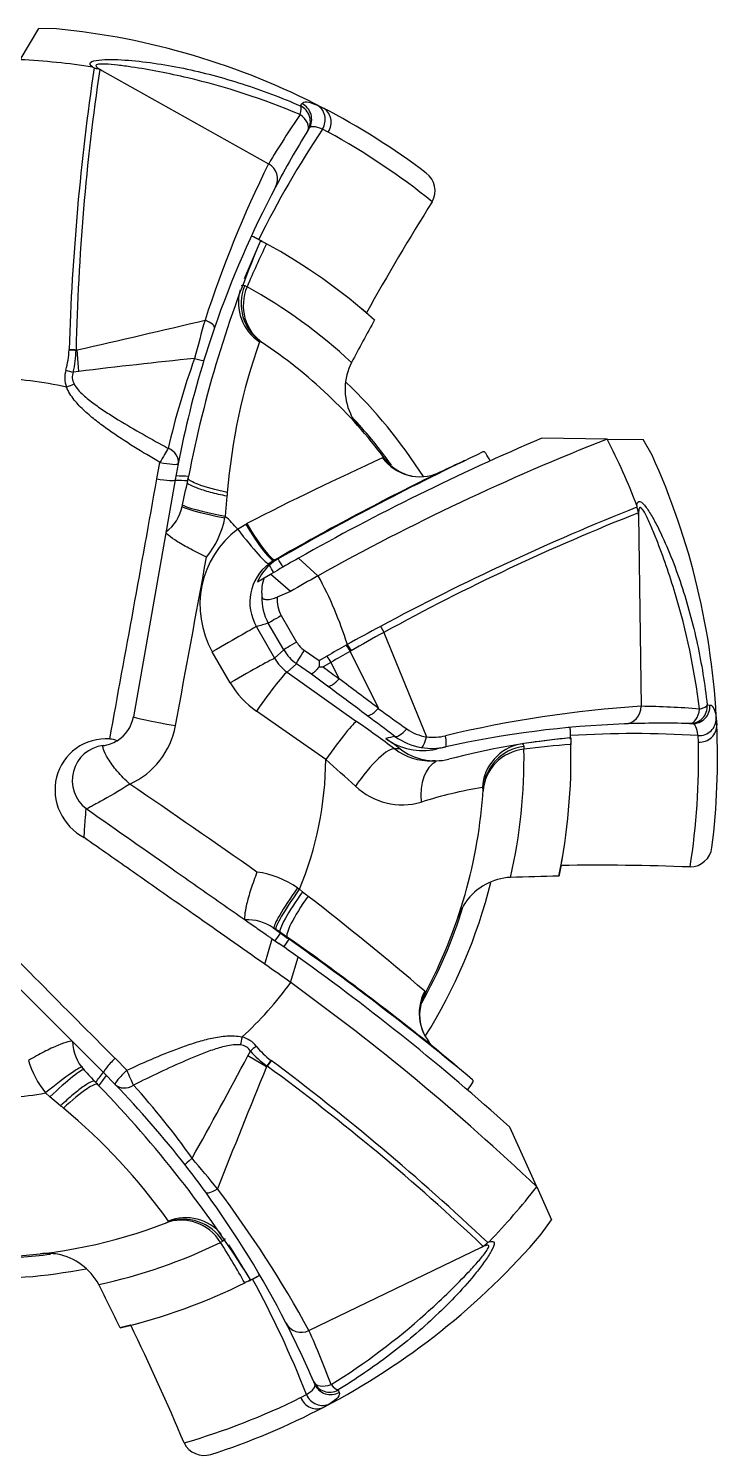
# Model space of a CAD drawing. Extents: x 72.5 to 140.5, y -17.7 to 26.
# Drawn here: x 134.427 to 136.411, y 10.192 to 14.302 of the extents above; entities that cross this region are included whole.
import ezdxf

# ---------------------------------------------------------------- set-up
doc = ezdxf.new("R2010")
doc.units = 0
doc.header["$MEASUREMENT"] = 0
doc.layers.add('Default', color=7, linetype='CONTINUOUS')
doc.layers.add('ODG-42639R1', color=7, linetype='CONTINUOUS')

# ---------------------------------------------------------------- blocks, each defined once
blk = doc.blocks.new('SE')
at = {"layer": 'ODG-42639R1', "color": 7, "linetype": 'Continuous'}
for p, q in [((7.8457, 7.6333), (7.8991, 7.723)), ((7.9505, 7.7222), (7.8991, 7.723)), ((8.0805, 7.6024), (8.0747, 7.6053)), ((8.0805, 7.6024), (8.5614, 7.3334)), ((8.6532, 7.5001), (8.6572, 7.5066)), ((8.6993, 7.5032), (8.7168, 7.495)), ((8.6781, 7.4356), (8.6742, 7.4294)), ((8.7332, 7.4245), (8.7164, 7.4329)), ((8.5614, 7.3334), (8.5614, 7.3334)), ((8.5396, 7.1115), (8.5429, 7.1097)), ((8.5515, 7.105), (8.555, 7.1031)), ((8.4925, 6.9828), (8.4994, 6.9793)), ((7.9867, 6.7973), (7.9867, 6.7984)), ((8.0065, 6.798), (8.0094, 6.7976)), ((8.0065, 6.798), (8.0065, 6.7969)), ((8.0065, 6.7969), (8.0094, 6.7976)), ((8.0094, 6.7976), (8.0094, 6.7976)), ((8.0144, 6.7353), (8.0094, 6.7976)), ((8.5406, 6.82), (8.535, 6.8207)), ((8.0144, 6.7353), (7.9985, 6.7334)), ((9.5363, 6.5407), (9.3482, 6.5432)), ((9.5363, 6.5407), (9.6406, 6.5393)), ((9.6657, 6.4944), (9.6406, 6.5393)), ((8.2394, 6.4261), (8.2483, 6.4734)), ((8.3007, 6.4695), (8.2921, 6.4229)), ((8.8893, 6.4862), (8.8954, 6.4846)), ((8.2921, 6.4229), (8.1718, 5.7406)), ((8.4413, 6.376), (8.4365, 6.3187)), ((8.4365, 6.3187), (8.4355, 6.3136)), ((8.4721, 6.2813), (8.496, 6.2959)), ((8.496, 6.2959), (8.4989, 6.2974)), ((9.6269, 6.3219), (9.6265, 6.3284)), ((9.6269, 6.3219), (9.6344, 5.771)), ((8.5771, 6.1914), (8.5622, 6.1815)), ((8.5807, 6.1934), (8.5771, 6.1914)), ((8.5887, 6.1954), (8.5877, 6.1948)), ((8.7035, 6.1468), (8.6469, 6.1975)), ((8.529, 6.1298), (8.5487, 6.1412)), ((8.5487, 6.1412), (8.5669, 6.1517)), ((8.5669, 6.1517), (8.5874, 6.1635)), ((8.6243, 6.1017), (8.5669, 6.1517)), ((8.7039, 6.147), (8.7035, 6.1468)), ((8.6243, 6.1017), (8.5863, 6.0856)), ((8.5262, 6.0002), (8.5786, 5.9092)), ((8.6049, 5.9333), (8.5603, 6.0102)), ((8.5976, 6.0323), (8.6419, 5.956)), ((8.8933, 5.9838), (9.0164, 5.6832)), ((8.4509, 5.8386), (8.3991, 5.928)), ((8.5786, 5.9092), (8.6049, 5.9333)), ((8.6638, 5.9324), (8.7072, 5.9027)), ((8.785, 5.9472), (8.788, 5.9489)), ((8.7958, 5.929), (8.8767, 5.7661)), ((8.6414, 5.8937), (8.6147, 5.8692)), ((8.6849, 5.8637), (8.6414, 5.8937)), ((8.7072, 5.9027), (8.7293, 5.9154)), ((8.7404, 5.8973), (8.7183, 5.8845)), ((8.7404, 5.8973), (8.7643, 5.8502)), ((8.7404, 5.8973), (8.7404, 5.8973)), ((8.6147, 5.8692), (8.8147, 5.7274)), ((8.731, 5.8293), (8.6849, 5.8637)), ((8.7643, 5.8501), (8.7644, 5.8501)), ((8.7258, 5.6173), (8.526, 5.7571)), ((8.8768, 5.7647), (8.8777, 5.764)), ((9.6344, 5.771), (9.6344, 5.7709)), ((9.8247, 5.7748), (9.8323, 5.7746)), ((9.7813, 5.721), (9.7739, 5.7212)), ((9.8504, 5.7364), (9.852, 5.7171)), ((9.4313, 5.6789), (9.4314, 5.6751)), ((9.7992, 5.6677), (9.7981, 5.6865)), ((9.2963, 5.6553), (9.2968, 5.6476)), ((9.4317, 5.6655), (9.4317, 5.6613)), ((9.1794, 5.5323), (9.1772, 5.5374)), ((8.0386, 5.4744), (8.0357, 5.4765)), ((8.6444, 5.2478), (8.6498, 5.2441)), ((8.6498, 5.2441), (8.6588, 5.237)), ((8.0862, 4.7157), (7.6474, 5.1545)), ((8.5504, 5.0282), (8.5715, 5.1013)), ((8.5715, 5.1013), (8.5908, 5.0877)), ((8.5825, 5.1295), (8.5771, 5.1333)), ((8.6247, 4.9754), (8.6467, 5.0482)), ((8.6251, 4.9751), (8.6247, 4.9754)), ((9.0109, 4.9504), (9.012, 4.9443)), ((8.5013, 4.764), (8.5089, 4.7781)), ((8.1189, 4.7571), (8.1526, 4.7227)), ((8.5552, 4.7324), (8.5013, 4.764)), ((8.5563, 4.7351), (8.5552, 4.7324)), ((8.5572, 4.7345), (8.5552, 4.7324)), ((8.5552, 4.7324), (8.5552, 4.7324)), ((8.5572, 4.7345), (8.5563, 4.7351)), ((8.568, 4.7512), (8.5689, 4.7505)), ((8.1194, 4.682), (8.0862, 4.7157)), ((7.9315, 4.646), (7.9189, 4.6574)), ((7.9621, 4.6204), (7.9315, 4.646)), ((9.3336, 4.3871), (9.2564, 4.5586)), ((9.3336, 4.3871), (9.3765, 4.292)), ((8.2689, 4.2844), (8.2727, 4.2885)), ((9.3464, 4.2503), (9.3765, 4.292)), ((8.4298, 4.2305), (8.423, 4.2268)), ((9.1737, 4.2125), (8.6776, 3.9729)), ((9.1737, 4.2125), (9.1794, 4.2156)), ((8.4961, 4.112), (8.4925, 4.1102)), ((8.5082, 4.118), (8.5048, 4.1163)), ((8.6776, 3.9729), (8.6775, 3.9729)), ((8.6943, 3.8187), (8.6914, 3.8254)), ((8.6536, 3.7799), (8.6701, 3.7889)), ((8.7614, 3.8021), (8.7645, 3.7951)), ((8.7375, 3.7625), (8.7207, 3.7529))]:
    blk.add_line(p, q, dxfattribs=at)
for centre, radius, start, end in [((7.7448, 5.6229), 2.1094, 62.5591, 84.4036), ((7.7448, 5.6229), 2.0129, 81.1491, 87.1252), ((15.0308, 6.5834), 7.0474, 171.62617, 178.25131), ((14.4759, 6.658), 6.4708, 171.5815, 178.75973), ((8.1255, 7.7409), 0.1474, 241.1764, 242.9688), ((7.7448, 5.6229), 2.1094, 52.9592, 62.5591), ((10.7471, 6.0338), 2.5429, 145.4727, 149.2627), ((11.0568, 5.87), 2.8143, 146.2654, 153.7421), ((11.1234, 5.9237), 2.875, 148.4181, 152.1557), ((7.7448, 5.623), 2.0548, 51.1901, 61.2479), ((11.515, 5.8682), 3.2971, 153.6153, 162.0692), ((8.537, 7.2898), 0.05, 332.2615, 60.8011), ((8.9761, 7.2554), 0.0646, 331.1052, 52.4895), ((11.1234, 5.9237), 2.875, 152.1557, 160.9666), ((14.7727, 3.607), 6.7847, 147.78264, 150.92449), ((7.7448, 5.6229), 1.6875, 61.9001, 62.756), ((7.7609, 5.6538), 1.6527, 62.1515, 62.7623), ((7.7448, 5.6229), 1.6875, 61.7863, 62.1578), ((11.5975, 5.8062), 3.3263, 156.932, 169.136), ((11.1647, 5.9229), 2.883, 155.6959, 158.0186), ((11.1091, 5.8817), 2.8311, 154.4417, 157.188), ((7.7448, 5.623), 1.5521, 47.1664, 60.9097), ((7.7448, 5.6229), 1.6875, 49.3966, 50.4455), ((1.5194, 35.5573), 29.4829, 282.71656, 283.45205), ((15.2025, 4.9574), 7.091, 164.24053, 165.16625), ((15.0457, 3.4432), 7.0723, 150.89188, 152.02023), ((11.1234, 5.9237), 2.875, 160.9666, 162.9271), ((7.7488, 6.806), 0.238, 343.6856, 357.9041), ((7.7384, 6.7984), 0.2681, 345.9665, 359.6867), ((10.1641, 6.2454), 1.7277, 160.5488, 175.3105), ((7.7448, 5.6229), 1.4375, 36.8304, 56.3845), ((10.0582, -9.9395), 16.7996, 95.84355, 96.98782), ((10.5298, 5.9929), 2.3171, 160.3329, 167.0065), ((11.1234, 5.9237), 2.875, 162.9271, 169.0562), ((8.9511, 6.6842), 0.1696, 153.0043, 204.4972), ((7.7448, 5.6229), 1.093, 77.619, 88.6517), ((8.0515, 6.7177), 0.0773, 163.8477, 200.5702), ((8.0341, 6.7189), 0.0385, 157.8191, 210.2245), ((7.7448, 5.6229), 1.5, 32.6854, 46.1542), ((8.9465, 6.6825), 0.1646, 204.5981, 221.5498), ((7.7448, 5.6229), 1.4421, 35.7533, 42.442), ((12.0874, 0.1013), 7, 113.03571, 119.43908), ((12.0641, 0.1194), 6.9009, 111.48809, 119.13822), ((7.7448, 5.6229), 2.0129, 21.1491, 27.1252), ((12.7893, -1.134), 8.4478, 115.30219, 119.81719), ((7.7448, 5.6229), 1.6875, 30.4427, 31.3154), ((7.7448, 5.6229), 2.1094, 2.5591, 24.4036), ((12.3992, -1.2678), 8.5113, 114.3539, 117.27356), ((7.7837, 5.6517), 1.3891, 36.4411, 36.7102), ((8.9991, 6.5615), 0.1294, 218.1179, 259.2786), ((8.7472, 6.3657), 0.191, 35.7433, 37.6705), ((12.1855, -0.0663), 7.225, 115.05763, 115.67843), ((-123.0023, 29.8532), 133.3163, 349.551803, 349.879069), ((-14.5089, 11.2162), 23.3352, 347.95485, 348.14), ((5.0214, 7.1193), 3.3799, 348.0639, 348.2858), ((12.522, -0.6561), 7.9025, 116.02395, 119.91655), ((13.0639, 5.9772), 4.6398, 174.9369, 175.069), ((8.1906, 6.3725), 0.1246, 306.9824, 347.9736), ((12.2195, -0.2068), 7.0474, 111.62617, 118.25131), ((9.7694, 6.3522), 0.1474, 181.1764, 182.9688), ((8.1795, 6.3645), 0.2609, 321.1154, 348.7516), ((7.7448, 5.6229), 0.9811, 42.1487, 45.1675), ((12.0067, 0.3111), 6.4708, 111.5815, 118.75973), ((8.637, 6.063), 0.2735, 127.0626, 209.5762), ((-435.3502, 87.7845), 451.1704, 349.519378, 349.582071), ((8.6469, 6.0705), 0.1396, 127.344, 210.2272), ((8.6561, 6.074), 0.1389, 131.6937, 156.3002), ((8.6565, 6.0735), 0.1395, 119.5823, 131.6827), ((8.648, 5.9921), 0.2115, 106.5661, 109.5738), ((8.6146, 6.0747), 0.1235, 102.0835, 105.9404), ((12.0874, 0.1013), 7, 119.43908, 120), ((8.6511, 6.101), 0.1099, 158.5317, 187.1701), ((12.0724, 0.1266), 6.8987, 119.23187, 119.98838), ((7.7448, 5.6229), 1.093, 17.3519, 28.6517), ((8.6806, 6.0796), 0.1388, 176.8339, 209.9865), ((8.6734, 6.0762), 0.0876, 173.8489, 210.0442), ((8.858, 4.9326), 1.118, 105.4406, 107.2621), ((12.4105, -0.5731), 7.4605, 118.21175, 119.0492), ((11.8461, 0.6128), 6.1292, 118.80093, 119.81214), ((8.7122, 5.9956), 0.124, 210.1114, 235.2093), ((8.7051, 5.9927), 0.0731, 210.2002, 235.6157), ((12.1453, -0.0089), 6.8387, 119.43072, 119.96762), ((12.1277, 0.0416), 6.7649, 119.50684, 120.0477), ((9.1068, 6.1269), 0.3686, 209.1813, 212.4678), ((9.1082, 6.1307), 0.3681, 209.5835, 212.8735), ((8.6879, 5.9715), 0.1257, 209.6659, 234.4286), ((9.2359, 5.8832), 0.5291, 177.8876, 179.7821), ((8.7342, 6.2582), 0.374, 265.8059, 267.5617), ((21.2156, 22.5836), 20.8577, 233.18941, 233.34729), ((9.0493, 6.0985), 0.3686, 209.7732, 213.0741), ((8.6723, 5.9672), 0.256, 210.1543, 235.1532), ((-59.5511, -85.6037), 114.1525, 53.170068, 53.240467), ((45.0268, 56.2082), 62.0594, 234.374048, 234.466494), ((9.843, 2.4748), 3.3028, 93.6215, 103.5265), ((9.5844, 5.7702), 0.05, 272.2615, 0.8011), ((9.6018, 3.2304), 2.5407, 85.4711, 89.2643), ((8.0721, 5.7582), 0.1012, 301.5101, 350), ((8.0658, 5.7572), 0.2312, 294.541, 349.5367), ((3.2949, -2.0551), 9.5412, 53.84224, 54.65359), ((-36.5181, -55.1856), 75.9622, 53.256331, 53.332292), ((9.6946, 2.8473), 2.875, 92.1557, 102.5193), ((9.6946, 2.8473), 2.875, 88.4181, 92.1557), ((7.7448, 5.6229), 2.1094, 352.9592, 2.5591), ((8.0721, 5.7582), 0.1012, 276.945, 301.5101), ((8.0991, 5.6072), 0.0697, 68.1768, 86.4049), ((9.5874, 2.6943), 3.0625, 102.487, 102.9919), ((-1.2754, -8.247), 17.2463, 53.67823, 53.84692), ((9.0048, 5.8207), 0.1773, 233.3446, 282.6528), ((9.031, 5.8281), 0.1784, 233.6492, 260.3307), ((9.0337, 5.811), 0.129, 234.7162, 262.2808), ((9.0361, 5.8269), 0.145, 262.1682, 283.7251), ((9.6366, 3.4866), 2.2032, 95.423, 104.628), ((9.7145, 2.8112), 2.8829, 95.6959, 97.9754), ((7.7448, 5.6229), 1.6875, 1.9001, 2.756), ((9.6147, 2.8781), 2.8143, 86.2654, 93.7421), ((8.0966, 5.5573), 0.1012, 96.945, 233.0069), ((8.9301, 5.1549), 0.4936, 88.8596, 90.6589), ((9.024, 5.7754), 0.1613, 231.8698, 273.0973), ((9.0424, 5.7848), 0.1707, 233.0619, 282.7825), ((9.0317, 5.832), 0.1824, 260.3281, 282.5607), ((9.6946, 2.8473), 2.875, 102.5193, 103.0859), ((7.7448, 5.6229), 1.5521, 347.1664, 0.9097), ((9.651, 2.8387), 2.8311, 94.4417, 97.188), ((7.7449, 5.6229), 2.0548, 351.1901, 1.2479), ((7.7448, 5.6229), 0.9811, 337.2852, 359.6724), ((-42.129, -51.6474), 76.5863, 48.306976, 48.392836), ((9.024, 5.7754), 0.1613, 273.0973, 273.5361), ((9.0375, 5.5075), 0.1065, 88.2412, 92.0094), ((-28.5914, -47.947), 64.903, 55.115934, 55.508887), ((8.9466, 5.684), 0.1967, 226.6423, 286.097), ((9.4077, 4.192), 1.3651, 99.7178, 107.3262), ((7.7448, 5.6229), 1.4375, 331.8304, 356.3845), ((7.7448, 5.6229), 1.6875, 349.3966, 350.4455), ((9.7742, 5.3728), 0.0646, 271.1052, 352.4895), ((9.5129, -1.4714), 6.7847, 87.78264, 90.92449), ((8.4923, 5.0317), 0.2644, 54.8535, 82.2702), ((7.7448, 5.6229), 1.5, 327.6642, 346.1555), ((9.2671, 5.1089), 0.1696, 93.0043, 144.4972), ((9.5075, -1.7898), 7.0723, 90.89188, 92.02023), ((11.8871, 9.3342), 5.2163, 231.7645, 231.9871), ((3.4667, -1.5075), 8.5113, 49.3539, 52.27356), ((88.6621, 85.0051), 113.6968, 224.58317, 224.894813), ((7.7448, 5.6229), 1.4421, 330.692, 342.6151), ((9.2632, 5.1119), 0.1646, 144.5981, 161.5498), ((8.5015, 5.0304), 0.1257, 54.3285, 93.6091), ((8.5466, 5.2272), 0.0988, 286.58, 288.0198), ((15.2514, 14.4276), 11.4444, 234.31053, 234.43814), ((17.058, 17.1007), 14.6678, 234.70172, 234.75824), ((8.5659, 5.1092), 0.0307, 15.8864, 22.7278), ((20.2343, 21.5869), 20.1647, 234.74271, 234.81508), ((15.9055, 15.3531), 12.5777, 234.46606, 234.60491), ((8.5218, 5.0255), 0.1235, 37.0835, 40.9404), ((4.073, -1.3603), 7.9025, 51.02395, 54.91656), ((3.7528, -1.8045), 8.4478, 50.30218, 54.8172), ((4.5758, -0.6463), 7, 54.43908, 55), ((4.5886, -0.6273), 6.9051, 54.23222, 54.98803), ((4.5758, -0.6463), 7, 48.03571, 54.43908), ((7.7448, 5.6229), 1.093, 312.619, 323.6517), ((4.5823, -0.6176), 6.9009, 46.48809, 54.13822), ((9.1254, 4.8827), 0.1293, 151.5284, 206.0541), ((8.8416, 5.0283), 0.191, 330.7433, 332.6705), ((8.4656, 4.7437), 0.0773, 38.8477, 75.5702), ((8.1209, 4.8084), 0.1245, 181.3433, 223.0128), ((8.4766, 4.7573), 0.0385, 32.8191, 85.2245), ((8.7113, 4.9539), 0.2681, 220.9665, 234.6867), ((8.7116, 4.941), 0.238, 218.6856, 232.9041), ((4.4653, -0.8061), 7.225, 50.05764, 50.67843), ((8.1208, 4.8229), 0.2611, 195.9464, 219.3443), ((-6.3301, 12.6541), 16.7996, 330.84355, 331.98782), ((35.8364, -6.4472), 29.483, 157.71656, 158.45205), ((4.7318, -0.4845), 6.4708, 46.5815, 53.75973), ((4.3524, -0.8963), 7.0474, 46.62617, 53.25131), ((22.2155, 17.9541), 19.398, 223.00521, 223.14981), ((10.5555, 7.017), 3.4112, 223.0649, 223.2848), ((7.7448, 5.6229), 1.6875, 325.4427, 326.3154), ((7.7448, 5.6229), 0.9811, 268.4718, 280.2219), ((5.6853, 2.362), 3.3259, 31.9314, 44.1366), ((6.0532, 2.6828), 2.875, 37.9271, 44.0562), ((6.4551, 3.1331), 2.3112, 35.3243, 42.015), ((4.9965, 1.0775), 4.6203, 49.9366, 50.0693), ((6.867, 3.2841), 1.7276, 35.5486, 50.3107), ((6.0532, 2.6828), 2.875, 35.9666, 37.9271), ((2.922, -0.1043), 7.091, 39.24053, 40.16625), ((6.0532, 2.6828), 2.875, 27.1557, 35.9666), ((5.7832, 2.3938), 3.2971, 28.6153, 37.0692), ((7.7448, 5.6229), 2.0129, 316.1491, 322.1252), ((7.7448, 5.6229), 1.4375, 271.8304, 291.3845), ((7.7448, 5.6229), 2.1094, 297.5591, 319.4036), ((7.7448, 5.6229), 1.4421, 270.5032, 277.5153), ((7.9234, 4.0308), 0.1646, 79.5981, 96.5498), ((7.9222, 4.026), 0.1696, 28.0043, 79.4972), ((7.7448, 5.6229), 1.5521, 282.1664, 295.9097), ((6.027, 2.7186), 2.8311, 29.4417, 32.188), ((6.0289, 2.6495), 2.8829, 30.6959, 33.0154), ((9.2613, 4.0962), 0.1474, 116.1764, 117.9688), ((7.7448, 5.6229), 1.5, 267.6701, 281.152), ((7.7448, 5.6229), 1.6875, 296.7863, 297.1578), ((7.7448, 5.6229), 1.6875, 296.9001, 297.756), ((7.7608, 5.592), 1.6527, 297.1515, 297.7623), ((6.0474, 2.7682), 2.8143, 21.2654, 28.7421), ((1.7716, 0.8926), 7.0723, 25.89188, 27.02023), ((7.7448, 5.6229), 1.6875, 284.3966, 285.4455), ((2.0623, 1.0222), 6.7847, 22.78264, 25.92449), ((6.0532, 2.6828), 2.875, 23.4181, 27.1557), ((8.6557, 4.0179), 0.05, 207.2615, 295.8011), ((6.3593, 2.928), 2.5429, 20.4727, 24.2627), ((7.7448, 5.6228), 2.0548, 286.1901, 296.2479), ((7.7448, 5.6229), 2.1094, 287.9592, 297.5591), ((8.3758, 3.678), 0.0646, 206.1052, 287.4895)]:
    blk.add_arc(centre, radius, start, end, dxfattribs=at)
for centre, major_axis, ratio, start_param, end_param in [((8.6316, 7.4556), (0.0201, 0.0458), 0.256613, 5.260692, 6.136748), ((8.6316, 7.4556), (-0.0426, 0.0262), 0.989905, 3.141593, 4.811888), ((8.6355, 7.4619), (-0.0425, 0.0263), 0.993107, 3.141593, 4.814378), ((8.6767, 7.4587), (0.0196, 0.046), 0.944311, 4.549059, 6.21244), ((8.6938, 7.4506), (0.023, 0.0444), 0.94528, 4.612011, 6.283185), ((8.6316, 7.4556), (-0.0426, 0.0262), 0.552298, 3.141593, 4.56685), ((7.7438, 5.6234), (1.6474, 0.3684), 0.999375, 0.623276, 0.850817), ((8.609, 6.9329), (-0.1211, 0.0596), 0.994966, 0.183627, 1.445685), ((8.6153, 6.9325), (-0.0747, -0.1124), 0.982904, 4.907114, 6.283185), ((8.6201, 6.9293), (-0.0752, -0.1121), 0.966926, 4.903283, 6.283185), ((8.3583, 6.8776), (-0.0473, 0.0163), 0.251279, 3.141593, 4.370084), ((7.9867, 6.7986), (-0.05, 0.001), 0.003502, 1.570151, 1.978086), ((7.9867, 6.7976), (-0.05, 0.001), 0.004739, 1.569921, 1.978079), ((8.3273, 6.7824), (0.0478, -0.0147), 0.071488, 5.177844, 6.283185), ((7.978, 6.7428), (0.048, -0.014), 0.074347, 4.71818, 5.175337), ((7.9805, 6.6969), (-0.0465, -0.0183), 0.108724, 1.498078, 1.980877), ((8.2516, 6.479), (0.0252, 0.0432), 0.000807, 0.628145, 1.701694), ((8.2516, 6.479), (-0.0491, 0.0095), 0.792514, 3.141593, 4.441685), ((8.2516, 6.479), (-0.0491, 0.0095), 0.123018, 1.526817, 3.141593), ((8.9963, 6.5669), (-0.0571, 0.1223), 0.991875, 1.77877, 3.12136), ((9.0034, 6.5656), (0.1081, 0.0809), 0.994183, 3.141593, 3.168068), ((8.2428, 6.4316), (-0.0492, 0.0087), 0.121476, 1.522666, 3.141593), ((8.9963, 6.5669), (-0.0571, 0.1223), 0.991875, 3.12136, 3.153208), ((8.4438, 6.322), (0.1326, -0.0255), 0.072257, 3.130641, 4.663508), ((8.4448, 6.327), (0.1326, -0.0255), 0.072398, 3.23059, 4.663717), ((8.5103, 6.3087), (0.0671, -0.1172), 0.139097, 4.742085, 6.266753), ((8.5139, 6.3107), (0.0671, -0.1171), 0.145295, 4.743272, 6.266635), ((8.4809, 6.2892), (0.0816, -0.1075), 0.086832, 4.719926, 6.255652), ((8.4098, 5.933), (0.117, 0.0674), 0.007571, 0.087269, 1.657735), ((8.6035, 6.0351), (-0.0433, -0.025), 0.010118, -1.440286, -0.087271), ((8.8839, 6.0012), (0.0241, -0.0438), 0.003502, 4.711743, 5.119678), ((8.648, 5.9582), (-0.0433, -0.0251), 0.022282, 4.841389, 6.195897), ((8.67, 5.9345), (-0.0284, -0.0412), 0.078592, 4.817117, 6.195647), ((8.4622, 5.842), (0.117, 0.0673), 0.019558, 0.087283, 1.655848), ((8.5376, 5.7591), (0.078, 0.1102), 0.06169, 0.087433, 1.63252), ((9.7753, 5.7712), (-0.0014, -0.05), 0.989905, 0, 1.670296), ((9.7753, 5.7712), (0.0014, 0.05), 0.552298, 3.141593, 4.56685), ((9.7828, 5.771), (-0.0015, -0.05), 0.993107, 0, 1.672785), ((9.7753, 5.7712), (0.0497, 0.0055), 0.256613, 5.260692, 6.136748), ((8.3047, 5.7172), (0.1329, -0.0234), 0.029272, 3.141593, 4.630168), ((8.7376, 5.6173), (0.0781, 0.1101), 0.071456, 0.087491, 1.620847), ((9.8005, 5.7337), (-0.0496, -0.006), 0.944311, 1.407466, 3.070848), ((9.8021, 5.7149), (-0.05, -0.0022), 0.94528, 1.470419, 3.141593), ((8.9538, 5.7252), (-0.0299, -0.0401), 0.328857, 0.09242, 1.320565), ((9.009, 5.7015), (-0.0085, -0.0493), 0.219354, 0.045009, 1.228361), ((9.0605, 5.7028), (0.0108, -0.0488), 0.132523, 0, 1.190351), ((8.8472, 5.5383), (0.0797, 0.109), 0.227416, 0.089621, 1.710778), ((9.3113, 5.5294), (-0.0089, 0.1347), 0.994966, 0.115029, 1.445684), ((9.3138, 5.518), (0.1347, -0.009), 0.966926, 1.76169, 3.141593), ((9.3141, 5.5238), (0.1347, -0.0085), 0.982904, 1.765522, 3.141593), ((7.7447, 5.624), (1.1428, -1.2425), 0.999375, 0.623276, 0.850852), ((9.0885, 5.4862), (0.0316, -0.1313), 0.628753, 3.308092, 4.495234), ((8.6553, 5.2433), (-0.078, -0.1102), 0.085045, 4.731523, 6.268389), ((8.6606, 5.2395), (-0.078, -0.1102), 0.085077, 4.731382, 6.268092), ((8.6932, 5.2166), (-0.0778, -0.1103), 0.145297, 4.743272, 6.266635), ((9.1292, 4.8876), (0.0868, 0.1034), 0.991875, 1.77877, 3.118156), ((9.131, 4.8806), (-0.119, 0.0637), 0.994183, 0, 0.028633), ((8.4893, 4.8138), (0.0117, 0.0486), 0.108724, 1.498078, 1.980877), ((8.5284, 4.7895), (-0.039, -0.0313), 0.074347, 4.71818, 5.175337), ((9.1292, 4.8876), (0.0868, 0.1034), 0.991875, 3.118156, 3.153209), ((7.921, 4.6458), (-0.1039, -0.0862), 0.075975, 3.128214, 4.669546), ((7.9344, 4.6308), (-0.0969, -0.094), 0.095703, 3.198588, 4.649584), ((8.1215, 4.7511), (0.0354, 0.0354), 0.121476, 1.522666, 3.141593), ((8.5682, 4.751), (0.0295, 0.0404), 0.004739, 1.569921, 1.978079), ((8.569, 4.7504), (0.0295, 0.0404), 0.003502, 1.570151, 1.978086), ((8.1553, 4.7167), (0.0359, 0.0348), 0.123018, 1.526817, 3.141593), ((8.1553, 4.7167), (0.0209, -0.0454), 0.000807, 0.628145, 1.701694), ((8.1553, 4.7167), (0.0359, 0.0348), 0.792514, 3.141593, 4.441685), ((8.3605, 4.4807), (-0.0394, -0.0307), 0.071488, 5.177844, 6.283185), ((8.4206, 4.4007), (0.0405, 0.0294), 0.251279, 3.141593, 4.370084), ((8.3127, 4.1566), (0.0488, -0.1259), 0.966926, 1.76169, 3.141593), ((8.3181, 4.1587), (0.0492, -0.1257), 0.982904, 1.765522, 3.141593), ((8.3221, 4.1636), (0.1183, 0.065), 0.994966, 0.190295, 1.445684), ((7.7457, 5.6234), (-0.6431, -1.5608), 0.999375, 0.623276, 0.850817), ((8.7373, 3.8453), (0.0459, 0.0199), 0.552298, 3.141593, 4.56685), ((8.7373, 3.8453), (0.0459, 0.0199), 0.989905, 3.141593, 4.811888), ((8.714, 3.8066), (0.0264, -0.0424), 0.944311, 4.549059, 6.21244), ((8.7403, 3.8384), (0.0459, 0.0198), 0.993107, 3.141593, 4.814378), ((8.7373, 3.8453), (0.026, -0.0427), 0.256613, 5.260692, 6.136748), ((8.6976, 3.7972), (0.0231, -0.0443), 0.94528, 4.612011, 6.283185)]:
    blk.add_ellipse(centre, major_axis=major_axis, ratio=ratio, start_param=start_param, end_param=end_param, dxfattribs=at)
for points, knots in [([(8.0545, 7.6118), (8.0475, 7.6169), (8.0448, 7.6218), (8.0524, 7.6289), (8.0615, 7.631), (8.0828, 7.6334), (8.095, 7.6338), (8.1204, 7.6337), (8.1337, 7.6332), (8.1744, 7.6305), (8.2023, 7.6274), (8.2586, 7.6193), (8.2872, 7.6143), (8.3726, 7.5967), (8.4293, 7.5817), (8.5418, 7.5455), (8.5977, 7.5244), (8.6532, 7.5001)], [0, 0, 0, 0, 0.0625, 0.0625, 0.125, 0.125, 0.1875, 0.1875, 0.25, 0.25, 0.375, 0.375, 0.5, 0.5, 0.75, 0.75, 1, 1, 1, 1]), ([(8.0585, 7.6097), (8.0588, 7.6096), (8.0591, 7.6094), (8.0598, 7.6093), (8.0601, 7.6092), (8.0612, 7.609), (8.0619, 7.6089), (8.0641, 7.6085), (8.0655, 7.6082), (8.0696, 7.6072), (8.0722, 7.6064), (8.0747, 7.6053)], [0, 0, 0, 0, 0.0625, 0.0625, 0.125, 0.125, 0.25, 0.25, 0.5, 0.5, 1, 1, 1, 1]), ([(8.6521, 7.475), (8.5456, 7.5205), (8.4375, 7.5551), (8.2741, 7.5936), (8.2194, 7.6043), (8.1531, 7.6141), (8.1399, 7.6159), (8.1143, 7.6189), (8.1018, 7.6201), (8.0844, 7.6209), (8.0789, 7.6209), (8.0695, 7.6202), (8.0656, 7.6194), (8.0629, 7.616), (8.0645, 7.6135), (8.0708, 7.6081), (8.0754, 7.6052), (8.0805, 7.6024)], [0, 0, 0, 0, 0.5, 0.5, 0.75, 0.75, 0.8125, 0.8125, 0.875, 0.875, 0.90625, 0.90625, 0.9375, 0.9375, 0.96875, 0.96875, 1, 1, 1, 1]), ([(8.6572, 7.5066), (8.6596, 7.5105), (8.6643, 7.512), (8.6784, 7.5109), (8.6877, 7.5082), (8.6993, 7.5032)], [0, 0, 0, 0, 0.5, 0.5, 1, 1, 1, 1]), ([(8.7164, 7.4329), (8.7058, 7.4374), (8.6974, 7.4398), (8.6846, 7.4407), (8.6803, 7.4392), (8.6781, 7.4356)], [0, 0, 0, 0, 0.5, 0.5, 1, 1, 1, 1]), ([(8.5372, 7.1095), (8.5383, 7.1111), (8.5403, 7.1111), (8.5452, 7.1086), (8.548, 7.107), (8.5514, 7.1051)], [0, 0, 0, 0, 0.5, 0.5, 0.8775626, 0.8775626, 0.8775626, 0.8775626]), ([(8.0009, 6.6995), (8.0042, 6.6933), (8.0082, 6.6878), (8.0171, 6.6774), (8.0219, 6.6726), (8.032, 6.6633), (8.0373, 6.6588), (8.048, 6.6501), (8.0535, 6.646), (8.0701, 6.6338), (8.0815, 6.626), (8.1045, 6.611), (8.1162, 6.6036), (8.1515, 6.582), (8.1754, 6.5681), (8.2235, 6.5407), (8.2477, 6.5273), (8.272, 6.5139)], [0, 0, 0, 0, 0.0625, 0.0625, 0.125, 0.125, 0.1875, 0.1875, 0.25, 0.25, 0.375, 0.375, 0.5, 0.5, 0.75, 0.75, 1, 1, 1, 1]), ([(8.2483, 6.4734), (8.223, 6.4881), (8.1979, 6.5031), (8.1484, 6.5341), (8.1239, 6.5501), (8.0882, 6.5753), (8.0765, 6.5839), (8.0536, 6.6019), (8.0424, 6.6112), (8.0264, 6.6261), (8.0211, 6.6312), (8.011, 6.6419), (8.0061, 6.6474), (7.997, 6.6588), (7.9928, 6.6647), (7.9852, 6.6771), (7.9818, 6.6836), (7.9791, 6.6905)], [0, 0, 0, 0, 0.25, 0.25, 0.5, 0.5, 0.625, 0.625, 0.75, 0.75, 0.8125, 0.8125, 0.875, 0.875, 0.9375, 0.9375, 1, 1, 1, 1]), ([(8.4413, 6.376), (8.4248, 6.3794), (8.4088, 6.3831), (8.3797, 6.391), (8.3666, 6.395), (8.3453, 6.4029), (8.337, 6.4067), (8.3295, 6.4116), (8.3278, 6.413), (8.3266, 6.4143)], [0, 0, 0, 0, 0.25, 0.25, 0.5, 0.5, 0.75, 0.75, 0.8560264, 0.8560264, 0.8560264, 0.8560264]), ([(8.4422, 6.3867), (8.4096, 6.3935), (8.3787, 6.4021), (8.3414, 6.4167), (8.3311, 6.4228), (8.3281, 6.4277)], [0, 0, 0, 0, 0.5, 0.5, 0.8865557, 0.8865557, 0.8865557, 0.8865557]), ([(9.6221, 6.3492), (9.623, 6.3578), (9.6259, 6.3625), (9.6359, 6.3594), (9.6424, 6.3524), (9.6552, 6.3351), (9.6617, 6.3245), (9.6744, 6.3023), (9.6805, 6.2905), (9.6984, 6.2542), (9.7097, 6.2285), (9.7308, 6.1757), (9.7407, 6.1484), (9.7681, 6.0658), (9.7834, 6.0093), (9.8083, 5.8939), (9.818, 5.835), (9.8247, 5.7748)], [0, 0, 0, 0, 0.0625, 0.0625, 0.125, 0.125, 0.1875, 0.1875, 0.25, 0.25, 0.375, 0.375, 0.5, 0.5, 0.75, 0.75, 1, 1, 1, 1]), ([(9.6265, 6.3284), (9.6262, 6.3311), (9.6256, 6.3338), (9.6244, 6.3378), (9.624, 6.3392), (9.6232, 6.3412), (9.623, 6.3419), (9.6226, 6.3429), (9.6225, 6.3433), (9.6223, 6.344), (9.6222, 6.3443), (9.6222, 6.3446)], [0, 0, 0, 0, 0.5, 0.5, 0.75, 0.75, 0.875, 0.875, 0.9375, 0.9375, 1, 1, 1, 1]), ([(9.8024, 5.7632), (9.7885, 5.8781), (9.7645, 5.9889), (9.7162, 6.1494), (9.6981, 6.2022), (9.6735, 6.2644), (9.6685, 6.2767), (9.6583, 6.3004), (9.653, 6.3121), (9.645, 6.3274), (9.6423, 6.3323), (9.637, 6.3402), (9.6343, 6.3432), (9.63, 6.344), (9.6285, 6.3415), (9.627, 6.3332), (9.6268, 6.3278), (9.6269, 6.3219)], [0, 0, 0, 0, 0.5, 0.5, 0.75, 0.75, 0.8125, 0.8125, 0.875, 0.875, 0.90625, 0.90625, 0.9375, 0.9375, 0.96875, 0.96875, 1, 1, 1, 1]), ([(8.3827, 6.2007), (8.3669, 6.2079), (8.351, 6.2157), (8.3227, 6.2307), (8.3097, 6.2382), (8.2776, 6.2586), (8.265, 6.2695), (8.2656, 6.2726)], [0, 0, 0, 0, 0.25, 0.25, 0.5, 0.5, 1, 1, 1, 1]), ([(8.542, 6.0873), (8.5421, 6.0859), (8.5426, 6.0847), (8.5439, 6.0826), (8.5448, 6.0817), (8.5472, 6.0801), (8.5486, 6.0795), (8.5519, 6.0786), (8.5538, 6.0783), (8.56, 6.0781), (8.565, 6.0788), (8.5728, 6.0807), (8.5755, 6.0815), (8.5809, 6.0833), (8.5836, 6.0844), (8.5863, 6.0856)], [0, 0, 0, 0, 0.125, 0.125, 0.25, 0.25, 0.375, 0.375, 0.5, 0.5, 0.75, 0.75, 0.875, 0.875, 1, 1, 1, 1]), ([(8.799, 5.9308), (8.7979, 5.9302), (8.7969, 5.9296), (8.7958, 5.929), (8.7958, 5.929), (8.7958, 5.929), (8.7958, 5.929)], [0, 0, 0, 0, 0.999676, 0.999676, 0.999676, 1, 1, 1, 1]), ([(8.7068, 5.8852), (8.7042, 5.8819), (8.7017, 5.8789), (8.697, 5.8736), (8.6948, 5.8713), (8.691, 5.8676), (8.6893, 5.8661), (8.6873, 5.8647), (8.6867, 5.8643), (8.6857, 5.8638), (8.6852, 5.8637), (8.6849, 5.8637)], [0, 0, 0, 0, 0.25, 0.25, 0.5, 0.5, 0.75, 0.75, 0.875, 0.875, 1, 1, 1, 1]), ([(8.731, 5.8293), (8.7326, 5.8287), (8.7346, 5.8287), (8.7394, 5.83), (8.7422, 5.8313), (8.7481, 5.835), (8.7512, 5.8374), (8.7578, 5.8432), (8.7611, 5.8465), (8.7643, 5.8501)], [0, 0, 0, 0, 0.25, 0.25, 0.5, 0.5, 0.75, 0.75, 1, 1, 1, 1]), ([(8.8445, 5.7446), (8.844, 5.7449), (8.8435, 5.7453), (8.843, 5.7457), (8.8256, 5.7587), (8.8082, 5.7717), (8.7908, 5.7847), (8.7733, 5.7977), (8.7559, 5.8107), (8.7385, 5.8237), (8.736, 5.8256), (8.7335, 5.8274), (8.731, 5.8293)], [0, 0, 0, 0, 0.013265, 0.013265, 0.013265, 0.473319, 0.473319, 0.473319, 0.933374, 0.933374, 0.933374, 1, 1, 1, 1]), ([(8.8445, 5.7446), (8.846, 5.744), (8.848, 5.744), (8.8515, 5.745), (8.8527, 5.7454), (8.8553, 5.7466), (8.8567, 5.7474), (8.8596, 5.7492), (8.861, 5.7502), (8.8641, 5.7525), (8.8656, 5.7538), (8.8704, 5.7579), (8.8736, 5.7611), (8.8768, 5.7647)], [0, 0, 0, 0, 0.25, 0.25, 0.375, 0.375, 0.5, 0.5, 0.625, 0.625, 0.75, 0.75, 1, 1, 1, 1]), ([(8.8767, 5.7661), (8.8767, 5.766), (8.8768, 5.7658), (8.8769, 5.7657), (8.8769, 5.7655), (8.877, 5.7653), (8.877, 5.7651), (8.877, 5.765), (8.877, 5.765), (8.877, 5.7649), (8.8769, 5.7648), (8.8769, 5.7648), (8.8769, 5.7647), (8.8769, 5.7647), (8.8769, 5.7647), (8.8768, 5.7647)], [0, 0, 0, 0, 0.334177, 0.334177, 0.334177, 0.693718, 0.693718, 0.693718, 0.838752, 0.838752, 0.838752, 0.956967, 0.956967, 0.956967, 1, 1, 1, 1]), ([(9.8323, 5.7746), (9.8368, 5.7745), (9.8406, 5.7711), (9.8466, 5.7584), (9.8489, 5.749), (9.8504, 5.7364)], [0, 0, 0, 0, 0.5, 0.5, 1, 1, 1, 1]), ([(9.7981, 5.6865), (9.7967, 5.6979), (9.7946, 5.7064), (9.789, 5.7179), (9.7855, 5.7209), (9.7813, 5.721)], [0, 0, 0, 0, 0.5, 0.5, 1, 1, 1, 1]), ([(8.1035, 5.6768), (8.0695, 5.679), (8.0347, 5.6696), (7.979, 5.6301), (7.9585, 5.5999), (7.9421, 5.5332), (7.9461, 5.4969), (7.9747, 5.4352), (7.9996, 5.409), (8.0295, 5.393)], [0, 0, 0, 0, 0.25, 0.25, 0.5, 0.5, 0.75, 0.75, 1, 1, 1, 1]), ([(9.4284, 5.6799), (9.4303, 5.6798), (9.4313, 5.6781), (9.4316, 5.6726), (9.4316, 5.6694), (9.4317, 5.6655)], [0, 0, 0, 0, 0.5, 0.5, 0.8745565, 0.8745565, 0.8745565, 0.8745565]), ([(8.1618, 5.5469), (8.1484, 5.5589), (8.1361, 5.5713), (8.1147, 5.5964), (8.1057, 5.6089), (8.0926, 5.6307), (8.0882, 5.6402), (8.0834, 5.6536), (8.0831, 5.6574), (8.0843, 5.6577)], [0, 0, 0, 0, 0.25, 0.25, 0.5, 0.5, 0.75, 0.75, 1, 1, 1, 1]), ([(8.1618, 5.5469), (8.1306, 5.5276), (8.0997, 5.5094), (8.0647, 5.4901), (8.0548, 5.4848), (8.0413, 5.4773), (8.0377, 5.475), (8.0386, 5.4744)], [0, 0, 0, 0, 0.5, 0.5, 0.75, 0.75, 1, 1, 1, 1]), ([(8.0295, 5.393), (8.0308, 5.4096), (8.032, 5.4262), (8.0332, 5.4428), (8.034, 5.4538), (8.0348, 5.4648), (8.0357, 5.4758), (8.0357, 5.4761), (8.0357, 5.4763), (8.0357, 5.4765)], [0, 0, 0, 0, 0.596506, 0.596506, 0.596506, 0.991832, 0.991832, 0.991832, 1, 1, 1, 1]), ([(8.0386, 5.4744), (8.1242, 5.4145), (8.2098, 5.3545), (8.3414, 5.2624), (8.3874, 5.2302), (8.4564, 5.1818), (8.4794, 5.1657), (8.514, 5.1416), (8.5255, 5.1335), (8.5427, 5.1214), (8.5485, 5.1174), (8.5571, 5.1113), (8.56, 5.1093), (8.5657, 5.1053), (8.5686, 5.1033), (8.5715, 5.1013)], [0, 0, 0, 0, 0.48176, 0.48176, 0.74088, 0.74088, 0.87044, 0.87044, 0.93522, 0.93522, 0.96761, 0.96761, 0.983805, 0.983805, 1, 1, 1, 1]), ([(8.5504, 5.0282), (8.4824, 5.0758), (8.4143, 5.1235), (8.3462, 5.1712), (8.2882, 5.2118), (8.2302, 5.2524), (8.1722, 5.293), (8.1247, 5.3264), (8.0771, 5.3597), (8.0295, 5.393)], [0, 0, 0, 0, 0.391983, 0.391983, 0.391983, 0.72607, 0.72607, 0.72607, 1, 1, 1, 1]), ([(8.5278, 5.2936), (8.5214, 5.2771), (8.5153, 5.26), (8.5052, 5.2285), (8.501, 5.2135), (8.495, 5.1879), (8.4931, 5.1771), (8.4916, 5.1616), (8.4919, 5.157), (8.4933, 5.1561)], [0, 0, 0, 0, 0.25, 0.25, 0.5, 0.5, 0.75, 0.75, 1, 1, 1, 1]), ([(8.6588, 5.237), (8.639, 5.2089), (8.6206, 5.1801), (8.6028, 5.1482), (8.5985, 5.1393), (8.5935, 5.1264), (8.5929, 5.1224), (8.5943, 5.1211)], [0, 0, 0, 0, 0.5, 0.5, 0.75, 0.75, 1, 1, 1, 1]), ([(8.1526, 4.7227), (8.1792, 4.7349), (8.2059, 4.7469), (8.2597, 4.7697), (8.2868, 4.7806), (8.3279, 4.7954), (8.3417, 4.8), (8.3696, 4.8084), (8.3836, 4.8122), (8.405, 4.8169), (8.4122, 4.8182), (8.4267, 4.8204), (8.4341, 4.8212), (8.4486, 4.8222), (8.4559, 4.8222), (8.4704, 4.8214), (8.4776, 4.8204), (8.4849, 4.8186)], [0, 0, 0, 0, 0.25, 0.25, 0.5, 0.5, 0.625, 0.625, 0.75, 0.75, 0.8125, 0.8125, 0.875, 0.875, 0.9375, 0.9375, 1, 1, 1, 1]), ([(7.9962, 4.8057), (7.9939, 4.808), (7.9777, 4.804), (7.9425, 4.7894), (7.9288, 4.7831), (7.9002, 4.7685), (7.8847, 4.76), (7.8697, 4.7512)], [0, 0, 0, 0, 0.5, 0.5, 0.75, 0.75, 1, 1, 1, 1]), ([(8.4798, 4.7956), (8.4728, 4.7965), (8.466, 4.7963), (8.4524, 4.795), (8.4456, 4.7938), (8.4322, 4.7909), (8.4255, 4.7892), (8.4123, 4.7853), (8.4057, 4.7832), (8.3862, 4.7766), (8.3733, 4.7717), (8.3478, 4.7615), (8.3351, 4.7561), (8.2971, 4.7396), (8.272, 4.7281), (8.222, 4.7044), (8.1971, 4.6923), (8.1722, 4.68)], [0, 0, 0, 0, 0.0625, 0.0625, 0.125, 0.125, 0.1875, 0.1875, 0.25, 0.25, 0.375, 0.375, 0.5, 0.5, 0.75, 0.75, 1, 1, 1, 1]), ([(8.0593, 4.6924), (8.0576, 4.6922), (8.0554, 4.6916), (8.0471, 4.6882), (8.0393, 4.6836), (8.0206, 4.6707), (8.0097, 4.6623), (7.9866, 4.643), (7.9743, 4.632), (7.9621, 4.6204)], [0.1440193, 0.1440193, 0.1440193, 0.1440193, 0.25, 0.25, 0.5, 0.5, 0.75, 0.75, 1, 1, 1, 1]), ([(8.0694, 4.6835), (8.0637, 4.6838), (8.0528, 4.6789), (8.0195, 4.6567), (7.9946, 4.6364), (7.9703, 4.6135)], [0.1135459, 0.1135459, 0.1135459, 0.1135459, 0.5, 0.5, 1, 1, 1, 1]), ([(8.7415, 3.8174), (8.8398, 3.8785), (8.93, 3.9471), (9.0551, 4.0587), (9.0953, 4.0974), (9.1413, 4.146), (9.1503, 4.1557), (9.1675, 4.175), (9.1758, 4.1847), (9.1864, 4.1984), (9.1896, 4.203), (9.1945, 4.2111), (9.1961, 4.2148), (9.195, 4.2191), (9.1921, 4.2193), (9.1839, 4.2172), (9.179, 4.2151), (9.1737, 4.2125)], [0, 0, 0, 0, 0.5, 0.5, 0.75, 0.75, 0.8125, 0.8125, 0.875, 0.875, 0.90625, 0.90625, 0.9375, 0.9375, 0.96875, 0.96875, 1, 1, 1, 1]), ([(9.1963, 4.2284), (9.2045, 4.2312), (9.2101, 4.2306), (9.2115, 4.2203), (9.2078, 4.2113), (9.1975, 4.1924), (9.1907, 4.182), (9.1759, 4.1612), (9.1679, 4.1506), (9.1425, 4.1191), (9.124, 4.098), (9.085, 4.0565), (9.0645, 4.0361), (9.0012, 3.9763), (8.9565, 3.9386), (8.8624, 3.8672), (8.8132, 3.8336), (8.7614, 3.8021)], [0, 0, 0, 0, 0.0625, 0.0625, 0.125, 0.125, 0.1875, 0.1875, 0.25, 0.25, 0.375, 0.375, 0.5, 0.5, 0.75, 0.75, 1, 1, 1, 1]), ([(9.1922, 4.2263), (9.192, 4.2262), (9.1917, 4.226), (9.1912, 4.2256), (9.1909, 4.2253), (9.1901, 4.2245), (9.1896, 4.224), (9.1881, 4.2225), (9.1871, 4.2215), (9.1839, 4.2187), (9.1817, 4.2171), (9.1794, 4.2156)], [0, 0, 0, 0, 0.0625, 0.0625, 0.125, 0.125, 0.25, 0.25, 0.5, 0.5, 1, 1, 1, 1]), ([(8.508, 4.1211), (8.5086, 4.1193), (8.5075, 4.1177), (8.5026, 4.1151), (8.4998, 4.1137), (8.4962, 4.112)], [0, 0, 0, 0, 0.5, 0.5, 0.8775592, 0.8775592, 0.8775592, 0.8775592]), ([(8.6701, 3.7889), (8.6799, 3.7949), (8.6867, 3.8004), (8.6948, 3.8104), (8.696, 3.8148), (8.6943, 3.8187)], [0, 0, 0, 0, 0.5, 0.5, 1, 1, 1, 1]), ([(8.7645, 3.7951), (8.7662, 3.7909), (8.7648, 3.7861), (8.7558, 3.7753), (8.7483, 3.7692), (8.7375, 3.7625)], [0, 0, 0, 0, 0.5, 0.5, 1, 1, 1, 1])]:
    blk.add_open_spline(points, degree=3, knots=knots, dxfattribs=at)
for points in [[(8.5173, 7.1232), (8.5136, 7.125), (8.5111, 7.1242), (8.5096, 7.1211)], [(8.4835, 6.9825), (8.4847, 6.985), (8.4877, 6.985), (8.4925, 6.9828)], [(9.1864, 6.5), (9.1843, 6.5035), (9.1818, 6.5046), (9.1788, 6.5034)], [(8.3282, 6.4203), (8.3161, 6.4207), (8.3039, 6.421), (8.2918, 6.4214)], [(8.3309, 6.4331), (8.3186, 6.4336), (8.3064, 6.434), (8.2941, 6.4345)], [(8.5758, 6.1569), (8.5718, 6.1638), (8.5678, 6.1708), (8.5638, 6.1777)], [(8.6023, 6.1721), (8.5978, 6.1799), (8.5933, 6.1877), (8.5887, 6.1954)], [(9.4303, 5.7041), (9.43, 5.7081), (9.4281, 5.71), (9.4246, 5.7096)], [(9.2916, 5.663), (9.2943, 5.6631), (9.2959, 5.6606), (9.2963, 5.6553)], [(8.5799, 5.0954), (8.5851, 5.1028), (8.5903, 5.1102), (8.5955, 5.1177)], [(8.6049, 5.0779), (8.61, 5.0852), (8.6152, 5.0926), (8.6203, 5.1)], [(8.0633, 4.6877), (8.0706, 4.6974), (8.0778, 4.7071), (8.0851, 4.7168)], [(8.0723, 4.6781), (8.0797, 4.6879), (8.087, 4.6977), (8.0944, 4.7074)], [(9.1489, 4.687), (9.1512, 4.6904), (9.1511, 4.6932), (9.1487, 4.6954)], [(8.4348, 4.238), (8.4361, 4.2356), (8.4344, 4.2331), (8.4298, 4.2305)], [(8.5306, 4.1296), (8.5342, 4.1316), (8.535, 4.1341), (8.5333, 4.1371)]]:
    blk.add_open_spline(points, degree=3, dxfattribs=at)
for points in [[(8.843, 6.9041), (8.8509, 6.8973), (8.8588, 6.8905), (8.8666, 6.8836)], [(9.4035, 5.3124), (9.4015, 5.3022), (9.3995, 5.2919), (9.3974, 5.2817)], [(8.1643, 3.9884), (8.1542, 3.9858), (8.1441, 3.9833), (8.134, 3.9809)]]:
    blk.add_rational_spline(points, [0.99864005089, 0.998611439743, 0.998611439743, 0.99864005089], degree=3, dxfattribs=at)

msp = doc.modelspace()

# ---------------------------------------------------------------- block references
at = {"layer": 'Default'}
msp.add_blockref('SE', (126.55689, 6.57889), dxfattribs=at)

doc.saveas('drawing.dxf')
